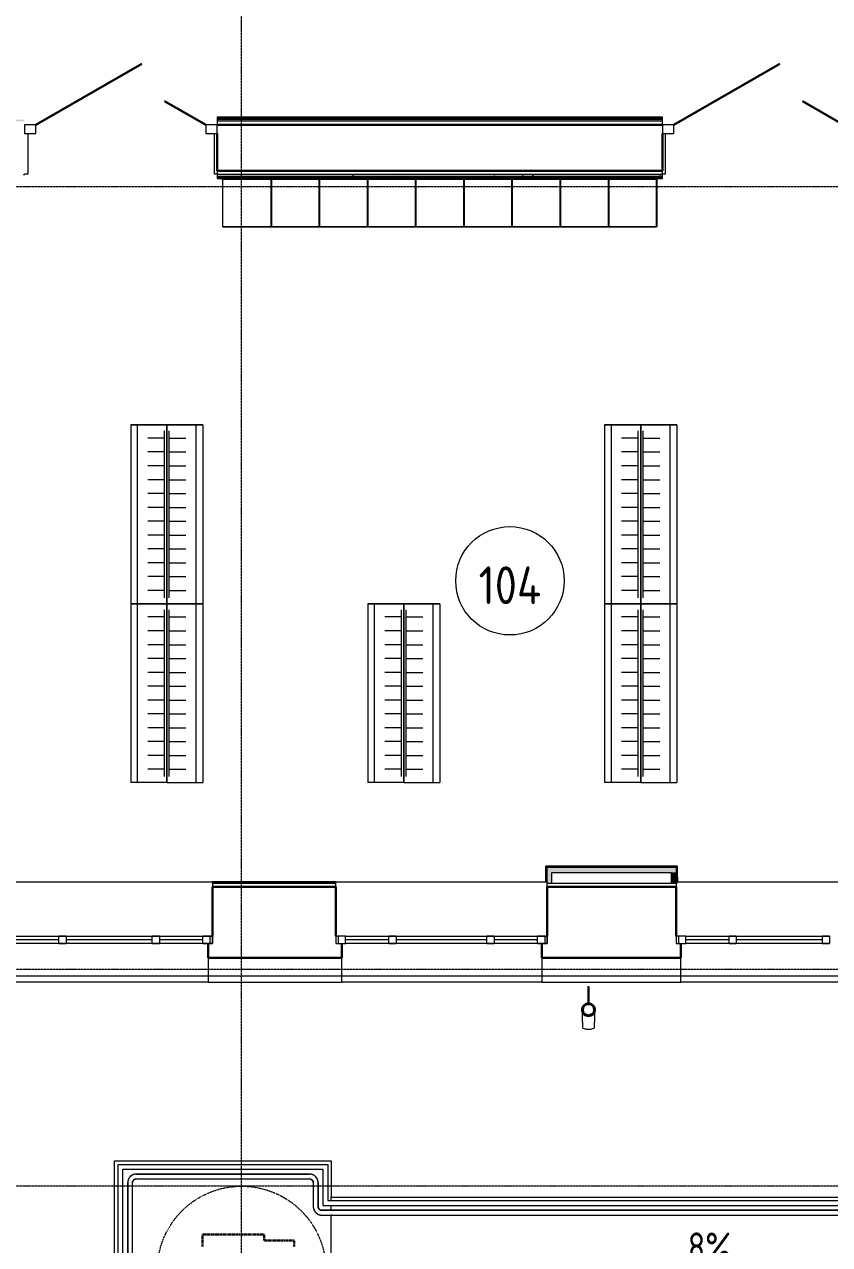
# Model space of a CAD drawing. Header units: millimetres. Extents: x -42533 to 645315, y 3457 to 82611.
# Drawn here: x 35095 to 41780, y 31984 to 42116 of the extents above; entities that cross this region are included whole.
import ezdxf

# ---------------------------------------------------------------- set-up
doc = ezdxf.new("R2010")
doc.units = ezdxf.units.MM
doc.linetypes.add('200_ШТРИХ__ш1_п0_6_', pattern=[1.6, 1, -0.6])
doc.linetypes.add('ADSK_Линия сетки', pattern=[25, 20, -2.5, 0, -2.5])
for name, color, linetype, lineweight in [('_ Окна', 7, 'Continuous', 9), ('Аннотация', 7, 'Continuous', 18), ('Двери', 7, 'Continuous', 9), ('Мебель', 7, 'Continuous', 18), ('Обобщенные модели', 7, 'Continuous', 18), ('Ограждение', 7, 'Continuous', 9), ('Окна', 7, 'Continuous', 9), ('Оси', 253, 'Continuous', 9), ('Пандусы', 7, 'Continuous', 18), ('Перекрытие', 7, 'Continuous', 18), ('Размеры', 7, 'Continuous', 9), ('Стены внутренние', 7, 'Continuous', 18), ('Стены наружные', 7, 'Continuous', 18), ('Стены несущие', 7, 'Continuous', 30), ('Стены отделка', 7, 'Continuous', 30), ('Стены штриховка', 7, 'Continuous', 9), ('ШТРИХОВКА', 252, 'Continuous', 15)]:
    doc.layers.add(name, color=color, linetype=linetype, lineweight=lineweight)
doc.layers.add('Линии', color=7, linetype='Continuous', lineweight=9, true_color=0x00a600)
doc.layers.add('ЭОМ_Лотки рабочие', color=5, linetype='Continuous')
doc.styles.add('GOST Common', font='GOST_Common.ttf', dxfattribs={"width": 0.9, "height": 350})
doc.styles.add('GOST Common_3', font='GOST_Common.ttf', dxfattribs={"width": 0.8, "height": 350})
pattern_1 = [(0, (557.2, 188.9), (406.4, 101.6), [33.528, -271.272, 33.528, -271.272, -1625.6]), (0, (557.2, 188.9), (406.4, 101.6), [-609.6, 33.528, -576.072, 33.528, -271.272, -711.2]), (0, (557.2, 188.9), (406.4, 101.6), [-1524, 33.528, -169.672, 33.528, -474.472]), (120, (709.6, 239.7), (-291.18818, 301.15272), [33.528, -271.272, 33.528, -271.272, -1625.6]), (120, (709.6, 239.7), (-291.18818, 301.15272), [-609.6, 33.528, -576.072, 33.528, -271.272, -711.2]), (120, (709.6, 239.7), (-291.18818, 301.15272), [-1524, 33.528, -169.672, 33.528, -474.472]), (240, (760.4, 442.9), (-115.21182, -402.75272), [33.528, -271.272, 33.528, -271.272, -1625.6]), (240, (760.4, 442.9), (-115.21182, -402.75272), [-609.6, 33.528, -576.072, 33.528, -271.272, -711.2]), (240, (760.4, 442.9), (-115.21182, -402.75272), [-1524, 33.528, -169.672, 33.528, -474.472])]

# ---------------------------------------------------------------- blocks, each defined once
blk = doc.blocks.new('ТХ 1 этаж.')
at = {"color": 252, "lineweight": 0, "true_color": 0x939598}
for p, q in [((17408, 6593), (17408, 6993)), ((17408, 6993), (18408, 6993)), ((18608, 6593), (18608, 6993)), ((18608, 6993), (19608, 6993)), ((19808, 6593), (19808, 6993)), ((19808, 6993), (20808, 6993)), ((17408, 6593), (18608, 6593)), ((18608, 6593), (17408, 6593)), ((18608, 6593), (19808, 6593)), ((19808, 6593), (18608, 6593)), ((19808, 6593), (21008, 6593)), ((21008, 6593), (19808, 6593)), ((16942, 4949), (16642, 4949)), ((16642, 4949), (16642, 3464)), ((16642, 4949), (16942, 4949)), ((16698, 3464), (16698, 4949)), ((16922, 3514), (16922, 4899)), ((16942, 4949), (16942, 3464)), ((16942, 4949), (16942, 3464)), ((16942, 3464), (16942, 4949)), ((16942, 3464), (16942, 4949)), ((16942, 4949), (17242, 4949)), ((17242, 4949), (16942, 4949)), ((16962, 3514), (16962, 4899)), ((17186, 3464), (17186, 4949)), ((17242, 4949), (17242, 3464)), ((20877, 4949), (20577, 4949)), ((20577, 4949), (20577, 3464)), ((20577, 4949), (20877, 4949)), ((20633, 3464), (20633, 4949)), ((20857, 3514), (20857, 4899)), ((20877, 4949), (20877, 3464)), ((20877, 4949), (20877, 3464)), ((20877, 3464), (20877, 4949)), ((20877, 3464), (20877, 4949)), ((20877, 4949), (21177, 4949)), ((21177, 4949), (20877, 4949)), ((20897, 3514), (20897, 4899)), ((21121, 3464), (21121, 4949)), ((21177, 4949), (21177, 3464)), ((16922, 4839), (16784, 4839)), ((16962, 4839), (17101, 4839)), ((20857, 4839), (20718, 4839)), ((20897, 4839), (21035, 4839)), ((16922, 4724), (16784, 4724)), ((16962, 4724), (17101, 4724)), ((20857, 4724), (20718, 4724)), ((20897, 4724), (21035, 4724)), ((16922, 4609), (16784, 4609)), ((16962, 4609), (17101, 4609)), ((20857, 4609), (20718, 4609)), ((20897, 4609), (21035, 4609)), ((16922, 4494), (16784, 4494)), ((16962, 4494), (17101, 4494)), ((20857, 4494), (20718, 4494)), ((20897, 4494), (21035, 4494)), ((16922, 4379), (16784, 4379)), ((16962, 4379), (17101, 4379)), ((20857, 4379), (20718, 4379)), ((20897, 4379), (21035, 4379)), ((16922, 4264), (16784, 4264)), ((16962, 4264), (17101, 4264)), ((20857, 4264), (20718, 4264)), ((20897, 4264), (21035, 4264)), ((16922, 4149), (16784, 4149)), ((16962, 4149), (17101, 4149)), ((20857, 4149), (20718, 4149)), ((20897, 4149), (21035, 4149)), ((16922, 4034), (16784, 4034)), ((16962, 4034), (17101, 4034)), ((20857, 4034), (20718, 4034)), ((20897, 4034), (21035, 4034)), ((16922, 3919), (16784, 3919)), ((16962, 3919), (17101, 3919)), ((20857, 3919), (20718, 3919)), ((20897, 3919), (21035, 3919)), ((16922, 3804), (16784, 3804)), ((16962, 3804), (17101, 3804)), ((20857, 3804), (20718, 3804)), ((20897, 3804), (21035, 3804)), ((16922, 3689), (16784, 3689)), ((16962, 3689), (17101, 3689)), ((20857, 3689), (20718, 3689)), ((20897, 3689), (21035, 3689)), ((16922, 3574), (16784, 3574)), ((16962, 3574), (17101, 3574)), ((20857, 3574), (20718, 3574)), ((20897, 3574), (21035, 3574)), ((16942, 3464), (16642, 3464)), ((16642, 3464), (16642, 1979)), ((16642, 3464), (16942, 3464)), ((16942, 3464), (16642, 3464)), ((16698, 1979), (16698, 3464)), ((16942, 3464), (16942, 1979)), ((16942, 3464), (16942, 1979)), ((16942, 1979), (16942, 3464)), ((16942, 1979), (16942, 3464)), ((16942, 3464), (17242, 3464)), ((17242, 3464), (16942, 3464)), ((16942, 3464), (17242, 3464)), ((17186, 1979), (17186, 3464)), ((17242, 3464), (17242, 1979)), ((18910, 3464), (18610, 3464)), ((18610, 3464), (18610, 1979)), ((18610, 3464), (18910, 3464)), ((18666, 1979), (18666, 3464)), ((18910, 3464), (18910, 1979)), ((18910, 3464), (18910, 1979)), ((18910, 1979), (18910, 3464)), ((18910, 1979), (18910, 3464)), ((18910, 3464), (19210, 3464)), ((19210, 3464), (18910, 3464)), ((19154, 1979), (19154, 3464)), ((19210, 3464), (19210, 1979)), ((20877, 3464), (20577, 3464)), ((20577, 3464), (20577, 1979)), ((20577, 3464), (20877, 3464)), ((20877, 3464), (20577, 3464)), ((20633, 1979), (20633, 3464)), ((20877, 3464), (20877, 1979)), ((20877, 3464), (20877, 1979)), ((20877, 1979), (20877, 3464)), ((20877, 1979), (20877, 3464)), ((20877, 3464), (21177, 3464)), ((21177, 3464), (20877, 3464)), ((20877, 3464), (21177, 3464)), ((21121, 1979), (21121, 3464)), ((21177, 3464), (21177, 1979)), ((16922, 3354), (16784, 3354)), ((16922, 2029), (16922, 3414)), ((16962, 2029), (16962, 3414)), ((16962, 3354), (17101, 3354)), ((18890, 3354), (18751, 3354)), ((18890, 2029), (18890, 3414)), ((18930, 2029), (18930, 3414)), ((18930, 3354), (19068, 3354)), ((20857, 3354), (20718, 3354)), ((20857, 2029), (20857, 3414)), ((20897, 2029), (20897, 3414)), ((20897, 3354), (21035, 3354)), ((16922, 3239), (16784, 3239)), ((16962, 3239), (17101, 3239)), ((18890, 3239), (18751, 3239)), ((18930, 3239), (19068, 3239)), ((20857, 3239), (20718, 3239)), ((20897, 3239), (21035, 3239)), ((16922, 3124), (16784, 3124)), ((16962, 3124), (17101, 3124)), ((18890, 3124), (18751, 3124)), ((18930, 3124), (19068, 3124)), ((20857, 3124), (20718, 3124)), ((20897, 3124), (21035, 3124)), ((16922, 3009), (16784, 3009)), ((16962, 3009), (17101, 3009)), ((18890, 3009), (18751, 3009)), ((18930, 3009), (19068, 3009)), ((20857, 3009), (20718, 3009)), ((20897, 3009), (21035, 3009)), ((16922, 2894), (16784, 2894)), ((16962, 2894), (17101, 2894)), ((18890, 2894), (18751, 2894)), ((18930, 2894), (19068, 2894)), ((20857, 2894), (20718, 2894)), ((20897, 2894), (21035, 2894)), ((16922, 2779), (16784, 2779)), ((16962, 2779), (17101, 2779)), ((18890, 2779), (18751, 2779)), ((18930, 2779), (19068, 2779)), ((20857, 2779), (20718, 2779)), ((20897, 2779), (21035, 2779)), ((16922, 2664), (16784, 2664)), ((16962, 2664), (17101, 2664)), ((18890, 2664), (18751, 2664)), ((18930, 2664), (19068, 2664)), ((20857, 2664), (20718, 2664)), ((20897, 2664), (21035, 2664)), ((16922, 2549), (16784, 2549)), ((16962, 2549), (17101, 2549)), ((18890, 2549), (18751, 2549)), ((18930, 2549), (19068, 2549)), ((20857, 2549), (20718, 2549)), ((20897, 2549), (21035, 2549)), ((16922, 2434), (16784, 2434)), ((16962, 2434), (17101, 2434)), ((18890, 2434), (18751, 2434)), ((18930, 2434), (19068, 2434)), ((20857, 2434), (20718, 2434)), ((20897, 2434), (21035, 2434)), ((16922, 2319), (16784, 2319)), ((16962, 2319), (17101, 2319)), ((18890, 2319), (18751, 2319)), ((18930, 2319), (19068, 2319)), ((20857, 2319), (20718, 2319)), ((20897, 2319), (21035, 2319)), ((16922, 2204), (16784, 2204)), ((16962, 2204), (17101, 2204)), ((18890, 2204), (18751, 2204)), ((18930, 2204), (19068, 2204)), ((20857, 2204), (20718, 2204)), ((20897, 2204), (21035, 2204)), ((16922, 2089), (16784, 2089)), ((16962, 2089), (17101, 2089)), ((18890, 2089), (18751, 2089)), ((18930, 2089), (19068, 2089)), ((20857, 2089), (20718, 2089)), ((20897, 2089), (21035, 2089)), ((16942, 1979), (16642, 1979)), ((16942, 1979), (17242, 1979)), ((18910, 1979), (18610, 1979)), ((18910, 1979), (19210, 1979)), ((20877, 1979), (20577, 1979)), ((20877, 1979), (21177, 1979))]:
    blk.add_line(p, q, dxfattribs=at)
at = {"color": 252, "true_color": 0x939598}
for p, q in [((17408, 6993), (18608, 6993)), ((17408, 6993), (17808, 6993)), ((17808, 6993), (17808, 6593)), ((18208, 6993), (18208, 6593)), ((18608, 6993), (19808, 6993)), ((18608, 6993), (19008, 6993)), ((18608, 6993), (18608, 6593)), ((19008, 6993), (19008, 6593)), ((19408, 6993), (19408, 6593)), ((19808, 6993), (19808, 6593)), ((19808, 6993), (21008, 6993)), ((19808, 6993), (20208, 6993)), ((20208, 6993), (20208, 6593)), ((20608, 6993), (20608, 6593)), ((21008, 6993), (21008, 6593))]:
    blk.add_line(p, q, dxfattribs=at)
blk = doc.blocks.new('1 этаж')
at = {"layer": 'Стены внутренние', "lineweight": 9}
h = blk.add_hatch(dxfattribs=at)
h.set_pattern_fill('FP_12', color=8, style=0, pattern_type=2)
h.set_pattern_definition(pattern_1)
h.paths.add_polyline_path([(39466.201, 9024.111), (39466.201, 9039.111), (38271.201, 9039.111), (38271.201, 9024.111), (39210.158, 9024.111)])
h.paths.add_polyline_path([(32876.642, 9024.111), (36671.201, 9024.111), (36671.201, 9039.111), (32191.201, 9039.111), (32191.201, 9024.111)])
h.paths.add_polyline_path([(40496.201, 9024.111), (40623.331, 9024.111), (40623.331, 9039.111), (40496.201, 9039.111)])
h.paths.add_polyline_path([(13876.094, 9024.111), (14200.201, 9024.111), (14200.201, 9039.111), (10503.201, 9039.111), (10503.201, 9024.111), (11764.922, 9024.111)])
h.paths.add_polyline_path([(15800.201, 9024.111), (22012.317, 9024.111), (22012.317, 9039.111), (15800.201, 9039.111)])
h.paths.add_polyline_path([(8900.486, 9024.111), (8903.201, 9024.111), (8903.201, 9039.111), (8121.287, 9039.111), (8121.287, 9024.111), (8598.164, 9024.111)])
h.paths.add_polyline_path([(25487.54, 9024.111), (26114.735, 9024.111), (26114.735, 9039.111), (23912.317, 9039.111), (23912.317, 9024.111), (25375.995, 9024.111)])
h.paths.add_polyline_path([(30671.201, 9024.111), (30671.201, 9039.111), (28054.735, 9039.111), (28054.735, 9024.111), (30237.677, 9024.111)])
h = blk.add_hatch(dxfattribs=at)
h.set_pattern_fill('FP_12', color=8, style=0, pattern_type=2)
h.set_pattern_definition(pattern_1)
h.paths.add_polyline_path([(15999.701, 8569.111), (15999.701, 8584.111), (15800.201, 8584.111), (15800.201, 8569.111), (15989.701, 8569.111)])
h.paths.add_polyline_path([(8903.201, 8569.111), (8903.201, 8584.111), (8839.287, 8584.111), (8839.287, 8569.111), (8900.486, 8569.111)])
h.paths.add_polyline_path([(13876.094, 8569.111), (14200.201, 8569.111), (14200.201, 8584.111), (10503.201, 8584.111), (10503.201, 8569.111), (11764.922, 8569.111)])
at = {"layer": 'Стены внутренние'}
for points in [[(13243.63, 2697.133), (13283.63, 2697.133), (13283.63, 2827.133), (13243.63, 2827.133), (13243.63, 2709.133)], [(14273.629, 2787.133), (14313.629, 2787.133), (14312.629, 2827.133), (13283.63, 2827.133), (13283.63, 2787.133), (14222.201, 2787.133)], [(14313.629, 2697.133), (14312.629, 2787.133), (14273.629, 2787.133), (14273.629, 2697.133), (14312.629, 2697.133)]]:
    blk.add_hatch(color=8, dxfattribs=at).paths.add_polyline_path(points)
at = {"layer": '_ Окна', "color": 8, "lineweight": 18}
for p, q in [((9188.631, 2197.133), (9188.631, 2257.133)), ((9188.631, 2257.133), (9248.631, 2257.133)), ((9248.631, 2257.133), (9248.631, 2197.133)), ((9963.631, 2197.133), (9963.631, 2257.133)), ((9963.631, 2257.133), (10023.631, 2257.133)), ((10023.631, 2257.133), (10023.631, 2197.133)), ((10383.631, 2197.133), (10383.631, 2257.133)), ((10383.631, 2257.133), (10463.631, 2257.133)), ((10463.631, 2257.133), (10463.631, 2197.133)), ((11568.63, 2257.133), (11488.63, 2257.133)), ((11488.63, 2257.133), (11488.63, 2197.133)), ((11568.63, 2197.133), (11568.63, 2257.133)), ((11928.63, 2197.133), (11928.63, 2257.133)), ((11928.63, 2257.133), (11988.63, 2257.133)), ((11988.63, 2257.133), (11988.63, 2197.133)), ((12743.63, 2197.133), (12743.63, 2257.133)), ((12743.63, 2257.133), (12803.63, 2257.133)), ((12803.63, 2257.133), (12803.63, 2197.133)), ((13163.63, 2197.133), (13163.63, 2257.133)), ((13163.63, 2257.133), (13243.63, 2257.133)), ((13243.63, 2257.133), (13243.63, 2197.133)), ((14393.629, 2257.133), (14313.629, 2257.133)), ((14313.629, 2257.133), (14313.629, 2197.133)), ((14393.629, 2197.133), (14393.629, 2257.133)), ((14753.629, 2197.133), (14753.629, 2257.133)), ((14753.629, 2257.133), (14813.629, 2257.133)), ((14813.629, 2257.133), (14813.629, 2197.133)), ((15528.629, 2197.133), (15528.629, 2257.133)), ((15528.629, 2257.133), (15588.629, 2257.133)), ((15588.629, 2257.133), (15588.629, 2197.133)), ((9248.631, 2197.133), (9188.631, 2197.133)), ((10023.631, 2197.133), (9963.631, 2197.133)), ((10463.631, 2197.133), (10383.631, 2197.133)), ((11488.63, 2197.133), (11568.63, 2197.133)), ((11988.63, 2197.133), (11928.63, 2197.133)), ((12803.63, 2197.133), (12743.63, 2197.133)), ((13243.63, 2197.133), (13163.63, 2197.133)), ((14313.629, 2197.133), (14393.629, 2197.133)), ((14813.629, 2197.133), (14753.629, 2197.133)), ((15588.629, 2197.133), (15528.629, 2197.133))]:
    blk.add_line(p, q, dxfattribs=at)
at = {"layer": '_ Окна', "color": 8}
for p, q in [((10443.631, 2257.133), (10443.631, 2197.133)), ((11508.63, 2257.133), (11508.63, 2197.133)), ((13223.63, 2257.133), (13223.63, 2197.133)), ((14333.629, 2257.133), (14333.629, 2197.133)), ((9188.631, 2227.133), (8828.631, 2227.133)), ((9963.631, 2227.133), (9248.631, 2227.133)), ((10383.631, 2227.133), (10023.631, 2227.133)), ((11928.63, 2227.133), (11568.63, 2227.133)), ((12743.63, 2227.133), (11988.63, 2227.133)), ((13163.63, 2227.133), (12803.63, 2227.133)), ((14753.629, 2227.133), (14393.629, 2227.133)), ((15528.629, 2227.133), (14813.629, 2227.133))]:
    blk.add_line(p, q, dxfattribs=at)
at = {"layer": 'Двери', "color": 8, "lineweight": 30}
for p, q in [((8998.201, 8994.111), (9877.216, 9501.611)), ((14295.201, 8994.111), (15174.216, 9501.611)), ((10408.201, 8994.111), (10066.121, 9191.611)), ((15705.201, 8994.111), (15363.121, 9191.611))]:
    blk.add_line(p, q, dxfattribs=at)
at = {"layer": 'Двери', "color": 8}
for p, q in [((8903.201, 8994.111), (8903.201, 8924.111)), ((8998.201, 8994.111), (8903.201, 8994.111)), ((8903.201, 8924.111), (8998.201, 8924.111)), ((8998.201, 8924.111), (8998.201, 8994.111)), ((10408.201, 8994.111), (10408.201, 8924.111)), ((10503.201, 8994.111), (10408.201, 8994.111)), ((10408.201, 8924.111), (10503.201, 8924.111)), ((10503.201, 8924.111), (10503.201, 8994.111)), ((14200.201, 8994.111), (14200.201, 8924.111)), ((14295.201, 8994.111), (14200.201, 8994.111)), ((14200.201, 8924.111), (14295.201, 8924.111)), ((14295.201, 8924.111), (14295.201, 8994.111))]:
    blk.add_line(p, q, dxfattribs=at)
at = {"layer": 'Линии', "color": 8}
blk.add_circle((12934.409, 5209.118), 450, dxfattribs=at)
at = {"layer": 'Мебель', "color": 8, "linetype": '200_ШТРИХ__ш1_п0_6_', "lineweight": 30}
for p, q in [((10381.4, -317.867), (10381.4, -217.867)), ((10381.4, -217.867), (10892.599, -217.867)), ((10892.599, -217.867), (10892.599, -267.867)), ((10892.599, -267.867), (11142.599, -267.867)), ((11142.599, -317.867), (11142.599, -267.867))]:
    blk.add_line(p, q, dxfattribs=at)
at = {"layer": 'Мебель', "color": 8, "linetype": '200_ШТРИХ__ш1_п0_6_', "lineweight": 9}
blk.add_circle((10706.766, -517.867), 700, dxfattribs=at)
at = {"layer": 'Обобщенные модели', "color": 8}
for p, q in [((13581.761, 1837.133), (13581.761, 1697.992)), ((13591.761, 1837.133), (13581.761, 1837.133)), ((13591.761, 1697.992), (13591.761, 1837.133)), ((13536.761, 1543.486), (13536.761, 1500.982)), ((13636.761, 1500.982), (13636.761, 1543.486))]:
    blk.add_line(p, q, dxfattribs=at)
at = {"layer": 'Обобщенные модели', "color": 8, "flags": 128}
for points in [[(13536.761, 1543.486), (13536.761, 1549.154), (13536.761, 1554.738), (13536.761, 1560.231), (13536.761, 1565.622), (13536.761, 1570.904), (13536.761, 1576.068), (13536.761, 1581.105), (13536.761, 1586.008), (13536.761, 1590.77), (13536.761, 1595.381), (13536.761, 1599.835), (13536.761, 1604.125), (13536.761, 1608.243), (13536.761, 1612.184), (13536.761, 1615.941), (13536.761, 1619.508), (13536.761, 1622.879), (13536.761, 1626.048), (13536.761, 1629.012), (13536.761, 1631.764), (13536.761, 1634.117)], [(13636.761, 1634.117), (13636.761, 1632.846), (13636.761, 1630.183), (13636.761, 1627.306), (13636.761, 1624.222), (13636.761, 1620.934), (13636.761, 1617.448), (13636.761, 1613.769), (13636.761, 1609.904), (13636.761, 1605.859), (13636.761, 1601.639), (13636.761, 1597.253), (13636.761, 1592.706), (13636.761, 1588.006), (13636.761, 1583.161), (13636.761, 1578.179), (13636.761, 1573.066), (13636.761, 1567.833), (13636.761, 1562.486), (13636.761, 1557.034), (13636.761, 1551.487), (13636.761, 1545.853), (13636.761, 1543.486)]]:
    blk.add_lwpolyline(points, dxfattribs=at)
at = {"layer": 'Обобщенные модели', "color": 8}
for start, end in [(90, 270), (270, 90)]:
    blk.add_arc((13586.761, 1647.133), 52, start, end, dxfattribs=at)
at = {"layer": 'Обобщенные модели', "color": 8, "lineweight": 40}
for start, end in [(90, 270), (270, 90)]:
    blk.add_arc((13586.761, 1647.133), 50, start, end, dxfattribs=at)
at = {"layer": 'Обобщенные модели', "color": 8}
for start_param, end_param in [(3.141592654, 4.71238898), (4.71238898, 6.283185307)]:
    blk.add_ellipse((13586.761, 1500.982), major_axis=(50, 0), ratio=0.309016994, start_param=start_param, end_param=end_param, dxfattribs=at)
at = {"layer": 'Ограждение', "color": 8}
for p, q in [((9681.496, 362.228), (11421.496, 362.228)), ((9681.496, -1377.776), (9681.496, 362.228)), ((9721.496, 322.228), (11381.496, 322.228)), ((9721.496, -1337.776), (9721.496, 322.228)), ((11381.496, 322.228), (11381.496, 22.228)), ((11421.496, 362.228), (11421.496, 62.228)), ((9761.496, 212.228), (9761.496, -1227.776)), ((9761.496, -1227.776), (9761.496, 212.228)), ((9801.496, -1227.776), (9801.496, 212.228)), ((9801.496, -1227.776), (9801.496, 212.228)), ((11271.496, 282.228), (9831.496, 282.228)), ((9831.496, 282.228), (11271.496, 282.228)), ((9831.496, 242.228), (11271.496, 242.228)), ((9831.496, 242.228), (11271.496, 242.228)), ((11301.496, 212.228), (11301.496, 12.228)), ((11301.496, 212.228), (11301.496, 12.228)), ((11341.496, 12.228), (11341.496, 212.228)), ((11341.496, 212.228), (11341.496, 12.228)), ((11381.496, 22.228), (11451.496, 22.228)), ((11421.496, 62.228), (11451.496, 62.228)), ((11451.496, 62.228), (17796.496, 62.228)), ((11451.496, 22.228), (17836.496, 22.228)), ((11449.499, -17.772), (11371.496, -17.772)), ((11371.496, -17.772), (11449.499, -17.772)), ((11371.496, -57.772), (11449.499, -57.772)), ((11371.496, -57.772), (11449.499, -57.772)), ((11449.499, -17.772), (11453.487, -17.772)), ((11449.499, -57.772), (11453.487, -57.772)), ((11453.487, -17.772), (17806.766, -17.772)), ((11453.487, -57.772), (17806.766, -57.772)), ((17806.766, -17.772), (11455.081, -17.772)), ((11455.081, -57.772), (17806.766, -57.772))]:
    blk.add_line(p, q, dxfattribs=at)
at = {"layer": 'Ограждение', "color": 8, "flags": 128}
for points in [[(9831.496, 282.228), (9828.697, 282.172), (9825.902, 282.004), (9823.116, 281.724), (9820.344, 281.334), (9817.589, 280.833), (9814.857, 280.222), (9812.151, 279.502), (9809.476, 278.674), (9806.837, 277.741), (9804.237, 276.702), (9801.68, 275.561), (9799.172, 274.318), (9796.714, 272.975), (9794.313, 271.536), (9791.971, 270.001), (9789.692, 268.375), (9787.481, 266.658), (9785.339, 264.854), (9783.272, 262.966), (9781.281, 260.997), (9779.371, 258.95), (9777.544, 256.828), (9775.804, 254.635), (9774.153, 252.374), (9772.593, 250.049), (9771.128, 247.663), (9769.759, 245.221), (9768.489, 242.726), (9767.32, 240.182), (9766.253, 237.593), (9765.291, 234.964), (9764.435, 232.298), (9763.686, 229.6), (9763.046, 226.875), (9762.515, 224.126), (9762.094, 221.358), (9761.784, 218.575), (9761.586, 215.782), (9761.5, 212.984), (9761.496, 212.228)], [(9831.496, 282.228), (9828.697, 282.172), (9825.902, 282.004), (9823.116, 281.724), (9820.344, 281.334), (9817.589, 280.833), (9814.857, 280.222), (9812.151, 279.502), (9809.476, 278.674), (9806.837, 277.741), (9804.237, 276.702), (9801.68, 275.561), (9799.172, 274.318), (9796.714, 272.975), (9794.313, 271.536), (9791.971, 270.001), (9789.692, 268.375), (9787.481, 266.658), (9785.339, 264.854), (9783.272, 262.966), (9781.281, 260.997), (9779.371, 258.95), (9777.544, 256.828), (9775.804, 254.635), (9774.153, 252.374), (9772.593, 250.049), (9771.128, 247.663), (9769.759, 245.221), (9768.489, 242.726), (9767.32, 240.182), (9766.253, 237.593), (9765.291, 234.964), (9764.435, 232.298), (9763.686, 229.6), (9763.046, 226.875), (9762.515, 224.126), (9762.094, 221.358), (9761.784, 218.575), (9761.586, 215.782), (9761.5, 212.984)], [(9801.496, 212.228), (9801.52, 213.428), (9801.592, 214.625), (9801.712, 215.819), (9801.879, 217.007), (9802.094, 218.188), (9802.356, 219.359), (9802.664, 220.519), (9803.019, 221.665), (9803.419, 222.796), (9803.864, 223.91), (9804.354, 225.006), (9804.886, 226.081), (9805.462, 227.134), (9806.078, 228.163), (9806.736, 229.167), (9807.433, 230.144), (9808.169, 231.092), (9808.942, 232.009), (9809.751, 232.896), (9810.595, 233.749), (9811.472, 234.567), (9812.382, 235.35), (9813.321, 236.096), (9814.29, 236.804), (9815.287, 237.472), (9816.309, 238.1), (9817.356, 238.687), (9818.426, 239.231), (9819.516, 239.732), (9820.625, 240.189), (9821.752, 240.601), (9822.895, 240.968), (9824.051, 241.289), (9825.219, 241.564), (9826.397, 241.791), (9827.583, 241.972), (9828.776, 242.104), (9829.973, 242.189), (9831.172, 242.226), (9831.496, 242.228)], [(11341.496, 212.228), (11341.44, 215.027), (11341.272, 217.822), (11340.993, 220.608), (11340.602, 223.38), (11340.101, 226.135), (11339.49, 228.867), (11338.77, 231.573), (11337.943, 234.248), (11337.009, 236.887), (11335.97, 239.487), (11334.829, 242.044), (11333.586, 244.552), (11332.243, 247.009), (11330.804, 249.411), (11329.27, 251.753), (11327.643, 254.032), (11325.926, 256.243), (11324.122, 258.385), (11322.235, 260.452), (11320.266, 262.443), (11318.218, 264.353), (11316.097, 266.18), (11313.903, 267.92), (11311.642, 269.571), (11309.317, 271.131), (11306.932, 272.596), (11304.489, 273.965), (11301.994, 275.235), (11299.45, 276.404), (11296.861, 277.471), (11294.232, 278.433), (11291.566, 279.289), (11288.868, 280.038), (11286.143, 280.678), (11283.394, 281.209), (11280.626, 281.63), (11277.843, 281.94), (11275.05, 282.138), (11272.252, 282.224), (11271.496, 282.228)], [(11271.496, 242.228), (11272.696, 242.204), (11273.894, 242.132), (11275.087, 242.012), (11276.276, 241.845), (11277.456, 241.63), (11278.627, 241.368), (11279.787, 241.06), (11280.933, 240.705), (11282.064, 240.305), (11283.179, 239.86), (11284.274, 239.37), (11285.349, 238.838), (11286.402, 238.262), (11287.432, 237.646), (11288.435, 236.988), (11289.412, 236.291), (11290.36, 235.555), (11291.278, 234.782), (11292.164, 233.973), (11293.017, 233.129), (11293.835, 232.252), (11294.618, 231.342), (11295.364, 230.402), (11296.072, 229.433), (11296.74, 228.437), (11297.368, 227.414), (11297.955, 226.368), (11298.499, 225.298), (11299, 224.208), (11299.457, 223.099), (11299.87, 221.972), (11300.237, 220.829), (11300.558, 219.673), (11300.832, 218.505), (11301.06, 217.327), (11301.24, 216.141), (11301.373, 214.948), (11301.457, 213.751), (11301.494, 212.552), (11301.496, 212.228)], [(11341.496, 212.228), (11341.44, 215.027), (11341.272, 217.822), (11340.993, 220.608), (11340.602, 223.38), (11340.101, 226.135), (11339.49, 228.867), (11338.77, 231.573), (11337.943, 234.248), (11337.009, 236.887), (11335.97, 239.487), (11334.829, 242.044), (11333.586, 244.552), (11332.243, 247.009), (11330.804, 249.411), (11329.27, 251.753), (11327.643, 254.032), (11325.926, 256.243), (11324.122, 258.385), (11322.235, 260.452), (11320.266, 262.443), (11318.218, 264.353), (11316.097, 266.18), (11313.903, 267.92), (11311.642, 269.571), (11309.317, 271.131), (11306.932, 272.596), (11304.489, 273.965), (11301.994, 275.235), (11299.45, 276.404), (11296.861, 277.471), (11294.232, 278.433), (11291.566, 279.289), (11288.868, 280.038), (11286.143, 280.678), (11283.394, 281.209), (11280.626, 281.63), (11277.843, 281.94), (11275.05, 282.138), (11272.252, 282.224)], [(11301.496, 12.228), (11301.552, 9.429), (11301.72, 6.634), (11301.999, 3.848), (11302.39, 1.076), (11302.891, -1.679), (11303.502, -4.411), (11304.222, -7.117), (11305.05, -9.792), (11305.983, -12.431), (11307.022, -15.031), (11308.163, -17.588), (11309.406, -20.097), (11310.749, -22.554), (11312.188, -24.955), (11313.723, -27.297), (11315.349, -29.576), (11317.066, -31.788), (11318.87, -33.929), (11320.758, -35.997), (11322.727, -37.987), (11324.774, -39.897), (11326.896, -41.724), (11329.089, -43.464), (11331.35, -45.116), (11333.675, -46.675), (11336.061, -48.14), (11338.503, -49.509), (11340.998, -50.779), (11343.542, -51.948), (11346.131, -53.015), (11348.76, -53.977), (11351.426, -54.833), (11354.124, -55.582), (11356.849, -56.223), (11359.598, -56.754), (11362.366, -57.174), (11365.149, -57.484), (11367.942, -57.682), (11370.74, -57.768), (11371.496, -57.772)], [(11301.496, 12.228), (11301.552, 9.429), (11301.72, 6.634), (11301.999, 3.848), (11302.39, 1.076), (11302.891, -1.679), (11303.502, -4.411), (11304.222, -7.117), (11305.05, -9.792), (11305.983, -12.431), (11307.022, -15.031), (11308.163, -17.588), (11309.406, -20.097), (11310.749, -22.554), (11312.188, -24.955), (11313.723, -27.297), (11315.349, -29.576), (11317.066, -31.788), (11318.87, -33.929), (11320.758, -35.997), (11322.727, -37.987), (11324.774, -39.897), (11326.896, -41.724), (11329.089, -43.464), (11331.35, -45.116), (11333.675, -46.675), (11336.061, -48.14), (11338.503, -49.509), (11340.998, -50.779), (11343.542, -51.948), (11346.131, -53.015), (11348.76, -53.977), (11351.426, -54.833), (11354.124, -55.582), (11356.849, -56.223), (11359.598, -56.754), (11362.366, -57.174), (11365.149, -57.484), (11367.942, -57.682), (11370.74, -57.768)], [(11371.496, -17.772), (11370.296, -17.748), (11369.099, -17.676), (11367.905, -17.556), (11366.717, -17.389), (11365.536, -17.174), (11364.365, -16.912), (11363.205, -16.604), (11362.059, -16.249), (11360.928, -15.849), (11359.814, -15.404), (11358.718, -14.915), (11357.643, -14.382), (11356.59, -13.807), (11355.56, -13.19), (11354.557, -12.532), (11353.58, -11.835), (11352.632, -11.099), (11351.715, -10.326), (11350.828, -9.517), (11349.975, -8.673), (11349.157, -7.796), (11348.374, -6.887), (11347.628, -5.947), (11346.92, -4.978), (11346.252, -3.981), (11345.624, -2.959), (11345.037, -1.912), (11344.493, -0.843), (11343.992, 0.248), (11343.535, 1.357), (11343.123, 2.484), (11342.756, 3.626), (11342.435, 4.783), (11342.16, 5.951), (11341.933, 7.129), (11341.752, 8.315), (11341.62, 9.508), (11341.535, 10.705), (11341.498, 11.904), (11341.496, 12.228)], [(11449.499, -17.772), (11452.299, -17.772), (11455.081, -17.772)], [(11455.081, -57.772), (11452.287, -57.772), (11449.499, -57.772)]]:
    blk.add_lwpolyline(points, dxfattribs=at)
at = {"layer": 'Ограждение', "color": 8}
for centre, radius, start, end in [((9831.496, 212.228), 70, 90, 180), ((9831.496, 212.228), 30, 90, 180), ((9831.496, 212.228), 30, 140.2351428, 180), ((9831.496, 212.228), 30, 90, 129.7648572), ((11271.496, 212.228), 70, 360, 90), ((11271.496, 212.228), 30, 360, 90), ((11271.496, 212.228), 30, 50.2351428, 90), ((11271.496, 212.228), 30, 360, 39.7648572), ((11371.496, 12.228), 70, 180, 270), ((11371.496, 12.228), 30, 180, 270), ((11371.496, 12.228), 30, 180, 219.7648572), ((11371.496, 12.228), 30, 230.2351428, 270)]:
    blk.add_arc(centre, radius, start, end, dxfattribs=at)
at = {"layer": 'Окна', "color": 8}
for p, q in [((8828.631, 2257.133), (9188.631, 2257.133)), ((9248.631, 2257.133), (9188.631, 2257.133)), ((9248.631, 2257.133), (9963.631, 2257.133)), ((10023.631, 2257.133), (9963.631, 2257.133)), ((10023.631, 2257.133), (10383.631, 2257.133)), ((10463.631, 2257.133), (10383.631, 2257.133)), ((10463.631, 2197.133), (10463.631, 2257.133)), ((11568.63, 2257.133), (11488.63, 2257.133)), ((11488.63, 2257.133), (11488.63, 2197.133)), ((11568.63, 2257.133), (11928.63, 2257.133)), ((11988.63, 2257.133), (11928.63, 2257.133)), ((11988.63, 2257.133), (12743.63, 2257.133)), ((12803.63, 2257.133), (12743.63, 2257.133)), ((12803.63, 2257.133), (13163.63, 2257.133)), ((13243.63, 2257.133), (13163.63, 2257.133)), ((13243.63, 2197.133), (13243.63, 2257.133)), ((14393.629, 2257.133), (14313.629, 2257.133)), ((14313.629, 2257.133), (14313.629, 2197.133)), ((14393.629, 2257.133), (14753.629, 2257.133)), ((14813.629, 2257.133), (14753.629, 2257.133)), ((14813.629, 2257.133), (15528.629, 2257.133)), ((15588.629, 2257.133), (15528.629, 2257.133)), ((9188.631, 2197.133), (8828.631, 2197.133)), ((9188.631, 2197.133), (9248.631, 2197.133)), ((9963.631, 2197.133), (9248.631, 2197.133)), ((9963.631, 2197.133), (10023.631, 2197.133)), ((10383.631, 2197.133), (10023.631, 2197.133)), ((10383.631, 2197.133), (10463.631, 2197.133)), ((11488.63, 2197.133), (11568.63, 2197.133)), ((11928.63, 2197.133), (11568.63, 2197.133)), ((11928.63, 2197.133), (11988.63, 2197.133)), ((12743.63, 2197.133), (11988.63, 2197.133)), ((12743.63, 2197.133), (12803.63, 2197.133)), ((13163.63, 2197.133), (12803.63, 2197.133)), ((13163.63, 2197.133), (13243.63, 2197.133)), ((14313.629, 2197.133), (14393.629, 2197.133)), ((14753.629, 2197.133), (14393.629, 2197.133)), ((14753.629, 2197.133), (14813.629, 2197.133)), ((15528.629, 2197.133), (14813.629, 2197.133)), ((15528.629, 2197.133), (15588.629, 2197.133))]:
    blk.add_line(p, q, dxfattribs=at)
at = {"layer": 'Оси', "color": 8, "linetype": 'ADSK_Линия сетки'}
for p, q in [((10706.766, -4162.595), (10706.766, 21955.22)), ((-9557.528, 8483.902), (56672.201, 8483.902)), ((-9557.528, 1983.902), (56672.201, 1983.902)), ((-9557.528, 183.902), (56562.053, 183.902))]:
    blk.add_line(p, q, dxfattribs=at)
at = {"layer": 'Пандусы', "color": 8}
for p, q in [((9651.496, 392.228), (11451.496, 392.228)), ((9651.496, -1407.776), (9651.496, 392.228)), ((11451.496, 392.228), (11451.496, 92.228)), ((11451.496, 62.228), (11451.496, 92.228)), ((11451.496, 92.228), (17766.496, 92.228)), ((11451.496, -17.772), (11451.496, 22.228)), ((11451.496, -1057.772), (11451.496, -57.772))]:
    blk.add_line(p, q, dxfattribs=at)
at = {"layer": 'Перекрытие', "color": 8}
for p, q in [((8930.486, 8924.111), (8930.486, 8584.111)), ((10480.486, 8584.111), (10480.486, 8924.111)), ((14222.201, 8924.111), (14222.201, 8584.111)), ((8930.486, 8584.111), (8903.201, 8584.111)), ((10503.201, 8584.111), (10480.486, 8584.111)), ((14222.201, 8584.111), (14200.201, 8584.111))]:
    blk.add_line(p, q, dxfattribs=at)
at = {"layer": 'Стены внутренние', "color": 8}
blk.add_line((14313.629, 2697.133), (14325.629, 2697.133), dxfattribs=at)
at = {"layer": 'Стены наружные', "color": 8}
for p, q in [((14325.629, 2747.133), (14325.629, 2709.133)), ((8760.631, 2709.133), (10463.631, 2709.133)), ((11488.63, 2709.133), (13231.63, 2709.133)), ((14325.629, 2709.133), (16028.629, 2709.133)), ((10428.631, 1927.133), (8788.631, 1927.133)), ((13198.63, 1927.133), (11538.63, 1927.133)), ((15993.629, 1927.133), (14353.629, 1927.133)), ((10428.631, 1877.133), (8788.631, 1877.133)), ((13198.63, 1877.133), (11538.63, 1877.133)), ((15993.629, 1877.133), (14353.629, 1877.133))]:
    blk.add_line(p, q, dxfattribs=at)
at = {"layer": 'Стены несущие', "color": 8}
for p, q in [((14200.201, 8994.111), (10503.201, 8994.111)), ((10503.201, 8924.111), (10503.201, 8614.111)), ((14200.201, 8614.111), (14200.201, 8924.111)), ((10503.201, 8614.111), (14200.201, 8614.111)), ((10463.631, 2667.133), (10463.631, 2257.133)), ((10463.631, 2667.133), (11488.63, 2667.133)), ((11488.63, 2257.133), (11488.63, 2667.133)), ((13243.63, 2667.133), (13243.63, 2257.133)), ((13243.63, 2667.133), (14313.629, 2667.133)), ((14313.629, 2257.133), (14313.629, 2667.133)), ((10428.631, 2197.133), (10428.631, 2077.133)), ((11538.63, 2077.133), (11538.63, 2197.133)), ((13198.63, 2197.133), (13198.63, 2077.133)), ((14353.629, 2077.133), (14353.629, 2197.133)), ((11538.63, 2077.133), (10428.631, 2077.133)), ((14353.629, 2077.133), (13198.63, 2077.133))]:
    blk.add_line(p, q, dxfattribs=at)
at = {"layer": 'Стены отделка', "color": 8, "lineweight": 9}
for p, q in [((10503.201, 9059.111), (10503.201, 8994.111)), ((14200.201, 9059.111), (10503.201, 9059.111)), ((14200.201, 8994.111), (14200.201, 9059.111)), ((10503.201, 8614.111), (10503.201, 8549.111)), ((14200.201, 8549.111), (14200.201, 8614.111)), ((10503.201, 8549.111), (14200.201, 8549.111)), ((13231.63, 2839.133), (13231.63, 2709.133)), ((14323.629, 2839.133), (13233.63, 2839.133)), ((14325.629, 2747.133), (14325.629, 2837.133)), ((14313.629, 2827.133), (13243.63, 2827.133)), ((13243.63, 2667.133), (13243.63, 2827.133)), ((13283.63, 2787.133), (14273.629, 2787.133)), ((13283.63, 2697.133), (13283.63, 2787.133)), ((14273.629, 2787.133), (14273.629, 2697.133)), ((14313.629, 2827.133), (14313.629, 2667.133)), ((14313.629, 2747.133), (14325.629, 2747.133)), ((10463.631, 2709.133), (10463.631, 2667.133)), ((11488.63, 2709.133), (10463.631, 2709.133)), ((11487.63, 2697.133), (11488.63, 2697.133)), ((11488.63, 2667.133), (11488.63, 2709.133)), ((13231.63, 2709.133), (13243.63, 2709.133)), ((13243.63, 2697.133), (13283.63, 2697.133)), ((13283.63, 2697.133), (14313.629, 2697.133)), ((10428.631, 2077.133), (10428.631, 1877.133)), ((11538.63, 2077.133), (11538.63, 2077.133)), ((11538.63, 1877.133), (11538.63, 2077.133)), ((13198.63, 2077.133), (13198.63, 1877.133)), ((14353.629, 1877.133), (14353.629, 2077.133)), ((11538.63, 1927.133), (11537.63, 1927.133)), ((14353.629, 1927.133), (14352.629, 1927.133)), ((10428.631, 1877.133), (11538.63, 1877.133)), ((13198.63, 1877.133), (14353.629, 1877.133))]:
    blk.add_line(p, q, dxfattribs=at)
at = {"layer": 'Стены штриховка', "color": 8}
for p, q in [((14200.201, 9048.111), (10503.201, 9048.111)), ((14200.201, 9039.111), (10503.201, 9039.111)), ((14200.201, 9024.111), (10503.201, 9024.111)), ((10503.201, 8584.111), (14200.201, 8584.111)), ((10503.201, 8569.111), (14200.201, 8569.111)), ((10503.201, 8560.111), (14200.201, 8560.111)), ((13233.63, 2839.133), (13231.63, 2839.133)), ((13231.63, 2837.133), (14325.629, 2837.133)), ((13233.63, 2709.133), (13233.63, 2839.133)), ((14323.629, 2747.133), (14323.629, 2839.133)), ((14325.629, 2839.133), (14323.629, 2839.133)), ((14325.629, 2837.133), (14325.629, 2839.133)), ((11488.63, 2707.133), (10463.631, 2707.133)), ((10463.631, 2697.133), (11487.63, 2697.133)), ((11537.63, 1927.133), (10428.631, 1927.133)), ((14352.629, 1927.133), (13198.63, 1927.133))]:
    blk.add_line(p, q, dxfattribs=at)
at = {"layer": 'ЭОМ_Лотки рабочие'}
blk.add_blockref('ТХ 1 этаж.', (-6856.492, 1554.379), dxfattribs=at)
at = {"layer": 'Аннотация', "color": 8, "lineweight": 9, "insert": (12934.409, 5172.17), "char_height": 312.5, "width": 520.21112, "attachment_point": 5, "line_spacing_factor": 1.022766, "style": 'GOST Common'}
blk.add_mtext('104', dxfattribs=at)
at = {"layer": 'Размеры', "color": 8, "lineweight": 20, "insert": (14411.644, -202.519), "char_height": 250, "width": 482.732, "attachment_point": 1, "line_spacing_factor": 1.022761, "style": 'GOST Common_3'}
blk.add_mtext('8%', dxfattribs=at)

msp = doc.modelspace()

# ---------------------------------------------------------------- block references
at = {"layer": 'ШТРИХОВКА'}
msp.add_blockref('1 этаж', (26191.6, 32286.7), dxfattribs=at)

doc.saveas('drawing.dxf')
